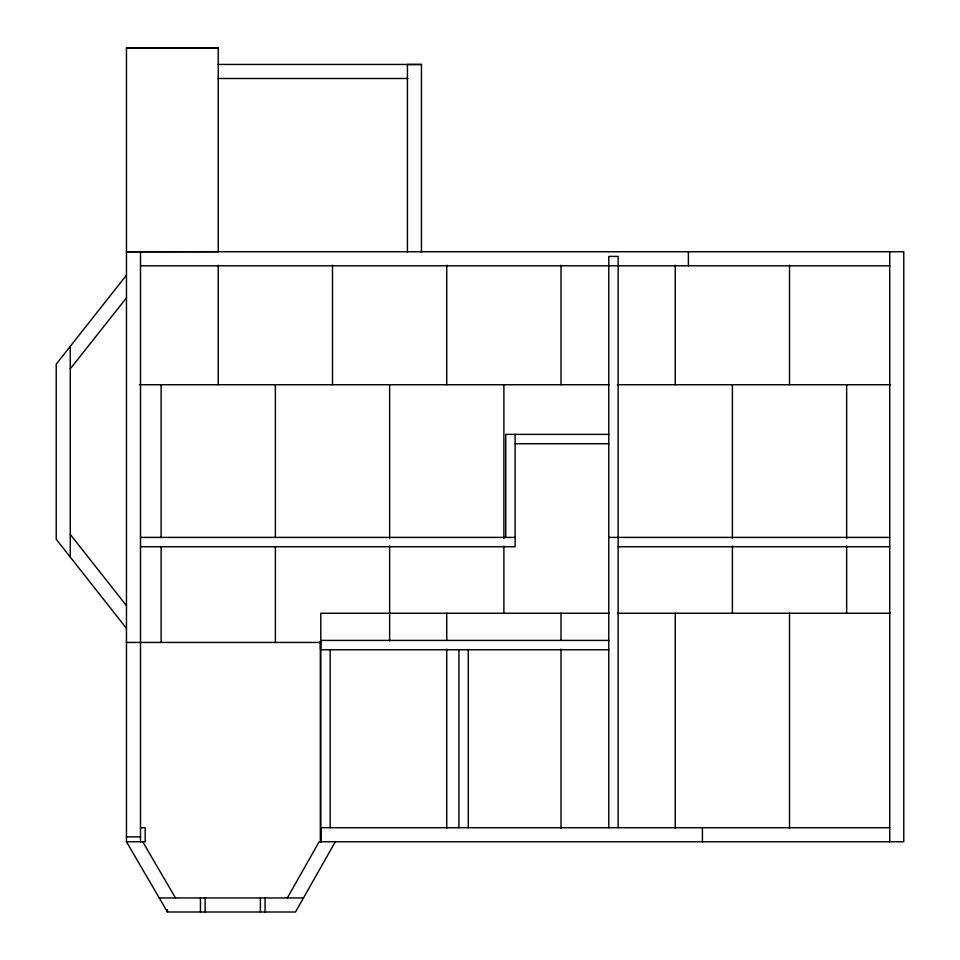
<?xml version="1.0" encoding="UTF-8"?>
<svg xmlns="http://www.w3.org/2000/svg" width="960" height="960" viewBox="0 0 960 960"><rect width="100%" height="100%" fill="white"/><g stroke="black" fill="none" stroke-linecap="round" stroke-linejoin="round"><path stroke-width="1.44" d="M287.316 897.948L319.164 841.764L903.78 841.764L903.78 251.748L126.396 251.748L218.244 251.664L218.244 48L126.468 48L126.468 841.764L167.436 912L295.5 912L335.304 841.764M126.468 275.16L56.22 364.128L56.22 539.268L126.468 628.38M126.468 297.84L70.272 368.82M126.468 48.084L218.244 48.084M217.812 64.452L421.464 64.452L421.464 252.384M421.464 64.512L407.424 64.512L407.424 252.384M217.812 78.492L407.988 78.492M140.508 265.8L889.728 265.8M139.416 384.732L609.24 384.732M617.4 384.732L890.592 384.732M608.772 434.376L505.752 434.376L505.752 537.396M515.124 443.736L608.772 443.736M140.508 537.396L515.124 537.396M608.772 537.396L889.728 537.396M140.508 546.756L515.124 546.756L515.124 434.376M618.132 546.756L889.728 546.756M609.24 613.248L320.796 613.248L320.796 841.764M617.4 613.248L890.592 613.248M608.772 640.404L320.544 640.404L320.544 649.776M126.396 642.432L321.372 642.432M320.796 649.776L608.772 649.776M140.508 827.712L145.188 827.712L145.188 841.764L126.468 841.764M320.796 827.712L889.728 827.712M126.468 836.844L140.508 836.844M159.24 897.948L303.468 897.948M70.272 534.396L126.468 605.688M142.728 841.764L175.5 897.948M889.728 251.748L889.728 841.764M846.648 384.732L846.648 538.572M846.648 546.036L846.648 613.248M789.516 265.2L789.516 384.732M789.516 613.248L789.516 828.324M732.396 384.732L732.396 538.572M732.396 546.036L732.396 613.248M702.42 827.712L702.42 841.764M688.38 251.748L688.38 265.8M675.264 265.2L675.264 384.732M675.264 613.248L675.264 828.324M618.132 827.712L618.132 256.428L608.772 256.428L608.772 827.712M561.012 265.2L561.012 384.732M561.012 613.248L561.012 640.128M561.012 649.092L561.012 828.324M503.88 384.732L503.88 538.572M503.88 546.036L503.88 613.248M468.288 649.776L468.288 827.712M458.928 649.776L458.928 827.712M446.748 265.2L446.748 384.732M446.748 613.248L446.748 640.128M446.748 649.092L446.748 828.324M389.628 384.732L389.628 538.572M389.628 546.036L389.628 640.932M332.496 265.2L332.496 384.732M330.156 649.776L330.156 827.712M321.264 827.712L321.264 841.764M320.328 641.904L320.328 841.764M275.364 384.732L275.364 537.552M275.364 546.54L275.364 642.432M265.068 897.948L265.068 912M260.388 897.948L260.388 912M218.244 265.2L218.244 384.732M205.128 897.948L205.128 912M200.448 897.948L200.448 912M167.436 909.66L167.436 912M161.112 384.732L161.112 537.552M161.112 546.54L161.112 642.432M140.508 251.748L140.508 841.764M70.272 346.344L70.272 557.088"/></g></svg>
